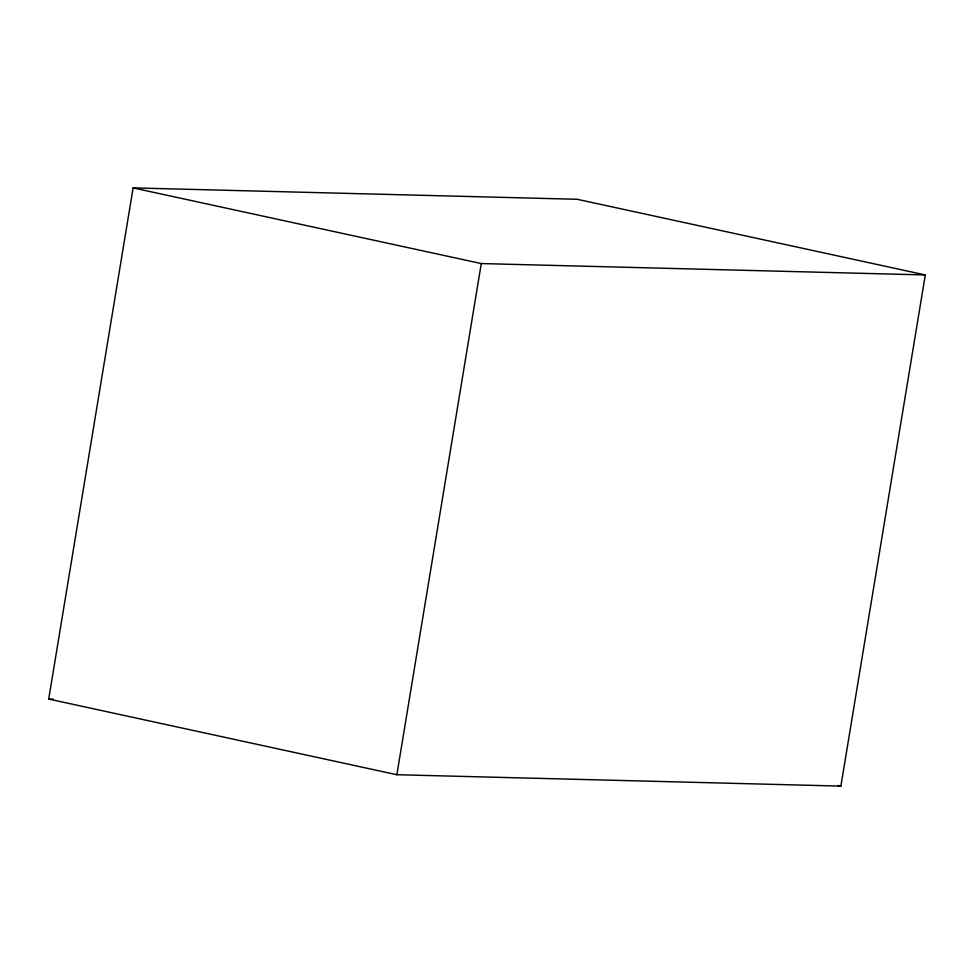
<?xml version="1.0" encoding="UTF-8"?>
<svg xmlns="http://www.w3.org/2000/svg" width="974" height="974" viewBox="0 0 974 974"><rect width="100%" height="100%" fill="white"/><g stroke="black" fill="none" stroke-linecap="round" stroke-linejoin="round"><path stroke-width="1.46" d="M48.7 699.052L133.121 187.897L577.144 199.28L925.3 274.948L840.879 786.103L396.856 774.72L48.7 699.052L53.266 699.162M396.856 774.72L481.278 263.564L925.3 274.948M133.121 187.897L481.278 263.564M837.92 785.458L840.879 786.103"/></g></svg>
